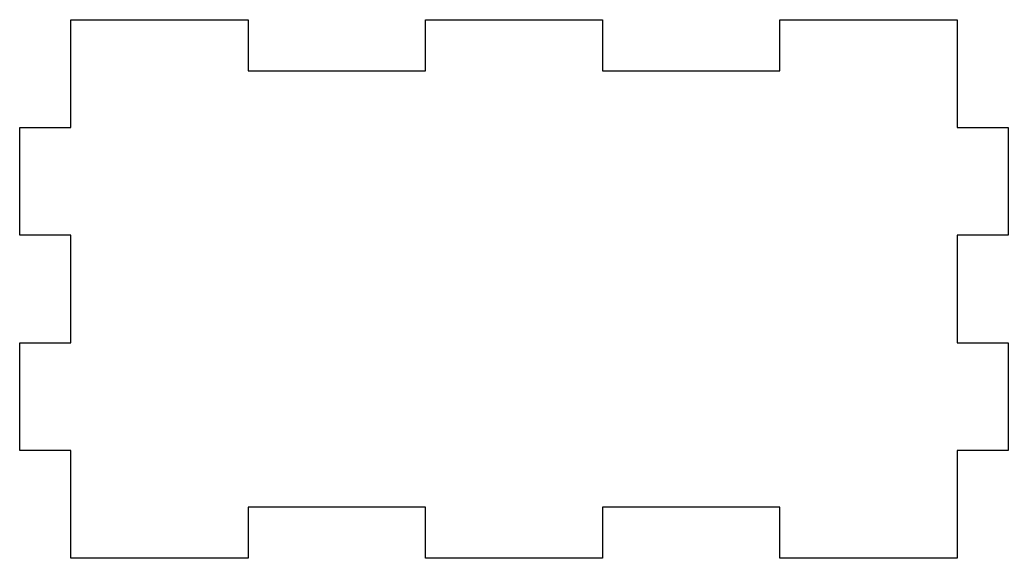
# Model space of a CAD drawing. Header units: millimetres. Extents: x -51.5 to 6.5, y 19.8 to 51.3.
import ezdxf

# ---------------------------------------------------------------- set-up
doc = ezdxf.new("R2010")
doc.units = ezdxf.units.MM
doc.layers.get('0').update_dxf_attribs({"linetype": 'CONTINUOUS'})

msp = doc.modelspace()

# ---------------------------------------------------------------- linework, layer by layer
msp.add_lwpolyline([(-27.7, 19.755), (-27.7, 22.755), (-38.1, 22.755), (-38.1, 19.755), (-48.5, 19.755), (-48.5, 26.071), (-51.5, 26.071), (-51.5, 32.387), (-48.5, 32.387), (-48.5, 38.703), (-51.5, 38.703), (-51.5, 45.018), (-48.5, 45.018), (-48.5, 51.334), (-38.1, 51.334), (-38.1, 48.334), (-27.7, 48.334), (-27.7, 51.334), (-17.3, 51.334), (-17.3, 48.334), (-6.9, 48.334), (-6.9, 51.334), (3.5, 51.334), (3.5, 45.018), (6.5, 45.018), (6.5, 38.703), (3.5, 38.703), (3.5, 32.387), (6.5, 32.387), (6.5, 26.071), (3.5, 26.071), (3.5, 19.755), (-6.9, 19.755), (-6.9, 22.755), (-17.3, 22.755), (-17.3, 19.755)], close=True)

doc.saveas('drawing.dxf')
